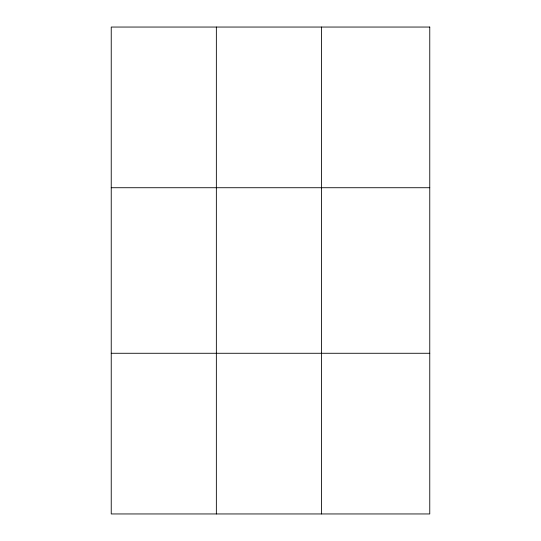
<?xml version="1.0" encoding="UTF-8"?>
<svg xmlns="http://www.w3.org/2000/svg" width="541" height="541" viewBox="0 0 541 541"><rect width="100%" height="100%" fill="white"/><g stroke="black" fill="none" stroke-linecap="round" stroke-linejoin="round"><path stroke-width="0.81" d="M216.353 513.95L216.353 27.05M321.462 513.95L321.462 27.05M111.236 187.727L429.764 187.727M111.236 353.273L429.764 353.273M429.764 27.05L429.764 513.95L111.236 513.95L111.236 27.05L429.764 27.05"/></g></svg>
